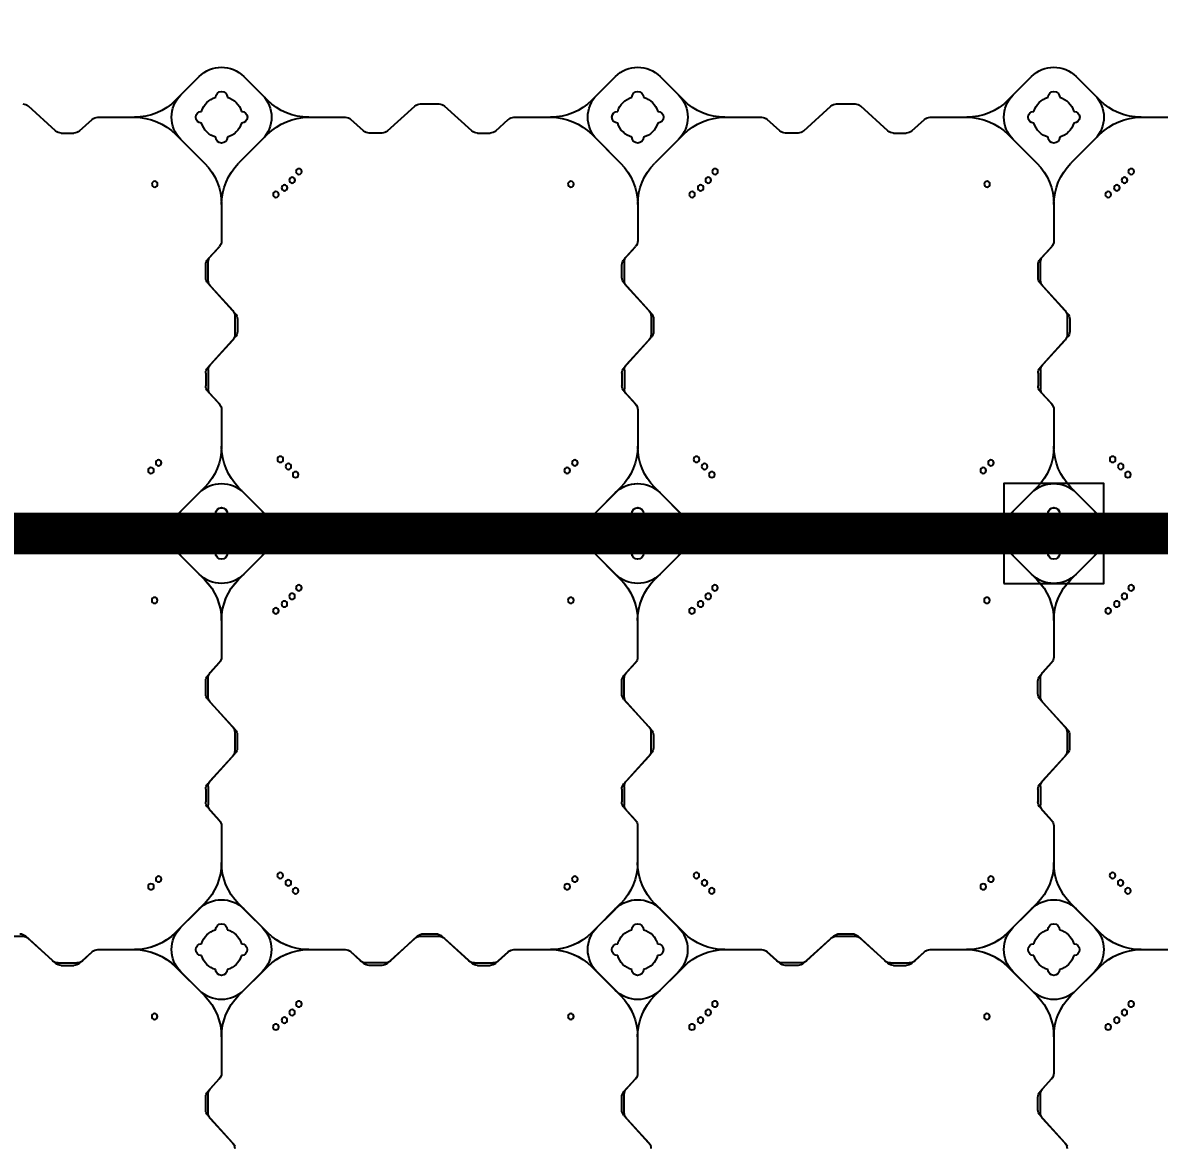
# Model space of a CAD drawing. Header units: millimetres. Extents: x -1612139 to -1260738, y 1141106 to 1536160.
# Drawn here: x -1319258 to -1317892, y 1255078 to 1256425 of the extents above; entities that cross this region are included whole.
import ezdxf

# ---------------------------------------------------------------- set-up
doc = ezdxf.new("R2010")
doc.units = ezdxf.units.MM
doc.header["$LTSCALE"] = 10
doc.layers.get('0').update_dxf_attribs({"linetype": 'CONTINUOUS'})
doc.layers.get('DEFPOINTS').update_dxf_attribs({"linetype": 'CONTINUOUS'})
doc.layers.add('W-FLOAT_BOWL浮筒', color=253, linetype='CONTINUOUS')
doc.styles.add('STANDARD_T3', font='simplex.shx', dxfattribs={"width": 0.7, "bigfont": 'gbcbig.shx'})
doc.dimstyles.new('W&&200', dxfattribs={"dimtxt": 700, "dimasz": 200, "dimexe": 500, "dimexo": 600, "dimgap": 200, "dimtad": 1, "dimdec": 0, "dimzin": 0, "dimdsep": 46, "dimtxsty": 'STANDARD_T3', "dimcen": 0.09, "dimclrd": 1, "dimclre": 1, "dimclrt": 7, "dimazin": 2, "dimtfac": 1, "dimtdec": 0, "dimtix": 1, "dimtmove": 2, "dimatfit": 3, "dimfxl": 100, "dimtolj": 1, "dimtzin": 0, "dimarcsym": 0})

# ---------------------------------------------------------------- blocks, each defined once
blk = doc.blocks.new('蓝色')
at = {"layer": 'W-FLOAT_BOWL浮筒', "color": 5}
for p, q in [((13989.9, 699.7), (14019.7, 732.5)), ((13992.9, 703.2), (14022.7, 736)), ((14489.9, 699.7), (14519.7, 732.5)), ((14492.9, 703.2), (14522.7, 736)), ((14989.9, 699.7), (15019.7, 732.5)), ((14992.9, 703.2), (15022.7, 736)), ((13990.3, 696.5), (13990.3, 674.2)), ((14490.3, 696.5), (14490.3, 674.2)), ((14990.3, 696.5), (14990.3, 674.2)), ((13987.3, 693), (13987.3, 677.7)), ((14487.3, 693), (14487.3, 677.7)), ((14987.3, 693), (14987.3, 677.7)), ((13989.9, 671), (14003.7, 655.8)), ((14489.9, 671), (14503.7, 655.8)), ((14989.9, 671), (15003.7, 655.8)), ((13992.9, 667.5), (14003.7, 655.6)), ((14492.9, 667.5), (14503.7, 655.6)), ((14992.9, 667.5), (15003.7, 655.6)), ((14006.3, 605.1), (14006.3, 649.1)), ((14006.3, 605.1), (14006.3, 648.9)), ((14506.3, 605.1), (14506.3, 649.1)), ((14506.3, 605.1), (14506.3, 648.9)), ((15006.3, 605.1), (15006.3, 649.1)), ((15006.3, 605.1), (15006.3, 648.9)), ((13951.1, 520.9), (13985.8, 555.6)), ((13979.5, 549.2), (13951.2, 520.9)), ((13957.5, 527.2), (13985.8, 555.5)), ((13957.5, 527.3), (13979.4, 549.2)), ((14061.6, 520.9), (14026.8, 555.6)), ((14055.2, 527.2), (14026.8, 555.5)), ((14033.2, 549.2), (14055.2, 527.3)), ((14033.2, 549.2), (14061.5, 520.9)), ((14451.1, 520.9), (14485.8, 555.6)), ((14479.5, 549.2), (14451.2, 520.9)), ((14457.5, 527.2), (14485.8, 555.5)), ((14457.5, 527.3), (14479.4, 549.2)), ((14561.6, 520.9), (14526.8, 555.6)), ((14555.2, 527.2), (14526.8, 555.5)), ((14533.2, 549.2), (14555.2, 527.3)), ((14533.2, 549.2), (14561.5, 520.9)), ((14951.1, 520.9), (14985.8, 555.6)), ((14979.5, 549.2), (14951.2, 520.9)), ((14957.5, 527.2), (14985.8, 555.5)), ((14957.5, 527.3), (14979.4, 549.2)), ((15061.6, 520.9), (15026.8, 555.6)), ((15055.2, 527.2), (15026.8, 555.5)), ((15033.2, 549.2), (15055.2, 527.3)), ((15033.2, 549.2), (15061.5, 520.9)), ((13813.7, 519.4), (13829, 519.4)), ((14199, 519.4), (14183.7, 519.4)), ((14313.7, 519.4), (14329, 519.4)), ((14699, 519.4), (14683.7, 519.4)), ((14813.7, 519.4), (14829, 519.4)), ((13803.5, 513.8), (13770.7, 484)), ((13807, 516.8), (13774.2, 487)), ((13810.2, 516.4), (13832.5, 516.4)), ((13835.7, 516.8), (13850.9, 503)), ((13839.2, 513.8), (13851.1, 503)), ((14173.5, 513.8), (14161.6, 503)), ((14177, 516.8), (14161.8, 503)), ((14202.5, 516.4), (14180.2, 516.4)), ((14205.7, 516.8), (14238.5, 487)), ((14209.2, 513.8), (14242, 484)), ((14303.5, 513.8), (14270.7, 484)), ((14307, 516.8), (14274.2, 487)), ((14310.2, 516.4), (14332.5, 516.4)), ((14335.7, 516.8), (14350.9, 503)), ((14339.2, 513.8), (14351.1, 503)), ((14673.5, 513.8), (14661.6, 503)), ((14677, 516.8), (14661.8, 503)), ((14702.5, 516.4), (14680.2, 516.4)), ((14705.7, 516.8), (14738.5, 487)), ((14709.2, 513.8), (14742, 484)), ((14803.5, 513.8), (14770.7, 484)), ((14807, 516.8), (14774.2, 487)), ((14810.2, 516.4), (14832.5, 516.4)), ((14835.7, 516.8), (14850.9, 503)), ((14839.2, 513.8), (14851.1, 503)), ((13857.6, 500.4), (13901.6, 500.4)), ((13857.8, 500.4), (13901.6, 500.4)), ((14110.9, 500.4), (14155.1, 500.4)), ((14110.9, 500.4), (14154.9, 500.4)), ((14357.6, 500.4), (14401.6, 500.4)), ((14357.8, 500.4), (14401.6, 500.4)), ((14610.9, 500.4), (14655.1, 500.4)), ((14610.9, 500.4), (14654.9, 500.4)), ((14857.6, 500.4), (14901.6, 500.4)), ((14857.8, 500.4), (14901.6, 500.4)), ((15110.9, 500.4), (15155.1, 500.4)), ((15110.9, 500.4), (15154.9, 500.4)), ((13745.2, 484.4), (13767.5, 484.4)), ((13985.8, 445.1), (13951.1, 479.9)), ((13979.5, 451.6), (13951.2, 479.9)), ((14026.8, 445.1), (14061.6, 479.9)), ((14033.2, 451.6), (14061.5, 479.9)), ((14245.2, 484.4), (14267.5, 484.4)), ((14248.7, 481.4), (14264, 481.4)), ((14485.8, 445.1), (14451.1, 479.9)), ((14479.5, 451.6), (14451.2, 479.9)), ((14526.8, 445.1), (14561.6, 479.9)), ((14533.2, 451.6), (14561.5, 479.9)), ((14745.2, 484.4), (14767.5, 484.4)), ((14748.7, 481.4), (14764, 481.4)), ((14985.8, 445.1), (14951.1, 479.9)), ((14979.5, 451.6), (14951.2, 479.9)), ((15026.8, 445.1), (15061.6, 479.9)), ((15033.2, 451.6), (15061.5, 479.9)), ((13979.4, 451.6), (13957.5, 473.5)), ((13957.5, 473.5), (13985.8, 445.2)), ((14055.2, 473.5), (14026.8, 445.2)), ((14055.2, 473.5), (14033.2, 451.6)), ((14479.4, 451.6), (14457.5, 473.5)), ((14457.5, 473.5), (14485.8, 445.2)), ((14555.2, 473.5), (14526.8, 445.2)), ((14555.2, 473.5), (14533.2, 451.6)), ((14979.4, 451.6), (14957.5, 473.5)), ((14957.5, 473.5), (14985.8, 445.2)), ((15055.2, 473.5), (15026.8, 445.2)), ((15055.2, 473.5), (15033.2, 451.6)), ((14006.3, 351.6), (14006.3, 395.8)), ((14006.3, 351.8), (14006.3, 395.8)), ((14506.3, 351.6), (14506.3, 395.8)), ((14506.3, 351.8), (14506.3, 395.8)), ((15006.3, 351.6), (15006.3, 395.8)), ((15006.3, 351.8), (15006.3, 395.8)), ((13989.9, 329.7), (14003.7, 344.9)), ((13992.9, 333.2), (14003.7, 345.1)), ((14489.9, 329.7), (14503.7, 344.9)), ((14492.9, 333.2), (14503.7, 345.1)), ((14989.9, 329.7), (15003.7, 344.9)), ((14992.9, 333.2), (15003.7, 345.1)), ((13987.3, 307.7), (13987.3, 323)), ((13990.3, 304.2), (13990.3, 326.5)), ((14487.3, 307.7), (14487.3, 323)), ((14490.3, 304.2), (14490.3, 326.5)), ((14987.3, 307.7), (14987.3, 323)), ((14990.3, 304.2), (14990.3, 326.5)), ((13989.9, 301), (14019.7, 268.2)), ((14489.9, 301), (14519.7, 268.2)), ((14989.9, 301), (15019.7, 268.2)), ((13992.9, 297.5), (14022.7, 264.7)), ((14492.9, 297.5), (14522.7, 264.7)), ((14992.9, 297.5), (15022.7, 264.7)), ((14022.3, 239.2), (14022.3, 261.5)), ((14522.3, 239.2), (14522.3, 261.5)), ((15022.3, 239.2), (15022.3, 261.5)), ((14025.3, 242.7), (14025.3, 258)), ((14525.3, 242.7), (14525.3, 258)), ((15025.3, 242.7), (15025.3, 258)), ((13989.9, 199.7), (14019.7, 232.5)), ((13992.9, 203.2), (14022.7, 236)), ((14489.9, 199.7), (14519.7, 232.5)), ((14492.9, 203.2), (14522.7, 236)), ((14989.9, 199.7), (15019.7, 232.5)), ((14992.9, 203.2), (15022.7, 236)), ((13987.3, 193), (13987.3, 177.7)), ((13990.3, 196.5), (13990.3, 174.2)), ((14487.3, 193), (14487.3, 177.7)), ((14490.3, 196.5), (14490.3, 174.2)), ((14987.3, 193), (14987.3, 177.7)), ((14990.3, 196.5), (14990.3, 174.2)), ((13989.9, 171), (14003.7, 155.8)), ((13992.9, 167.5), (14003.7, 155.6)), ((14489.9, 171), (14503.7, 155.8)), ((14492.9, 167.5), (14503.7, 155.6)), ((14989.9, 171), (15003.7, 155.8)), ((14992.9, 167.5), (15003.7, 155.6)), ((14006.3, 105.1), (14006.3, 149.1)), ((14006.3, 105.1), (14006.3, 148.9)), ((14506.3, 105.1), (14506.3, 149.1)), ((14506.3, 105.1), (14506.3, 148.9)), ((15006.3, 105.1), (15006.3, 149.1)), ((15006.3, 105.1), (15006.3, 148.9)), ((13951.1, 20.9), (13985.8, 55.6)), ((13957.5, 27.2), (13985.8, 55.5)), ((14061.6, 20.9), (14026.8, 55.6)), ((14055.2, 27.2), (14026.8, 55.5)), ((14451.1, 20.9), (14485.8, 55.6)), ((14457.5, 27.2), (14485.8, 55.5)), ((14561.6, 20.9), (14526.8, 55.6)), ((14555.2, 27.2), (14526.8, 55.5)), ((14951.1, 20.9), (14985.8, 55.6)), ((14957.5, 27.2), (14985.8, 55.5)), ((15061.6, 20.9), (15026.8, 55.6)), ((15055.2, 27.2), (15026.8, 55.5)), ((13807, 16.8), (13774.2, -13)), ((13813.7, 19.4), (13829, 19.4)), ((13835.7, 16.8), (13850.9, 3)), ((14177, 16.8), (14161.8, 3)), ((14199, 19.4), (14183.7, 19.4)), ((14205.7, 16.8), (14238.5, -13)), ((14307, 16.8), (14274.2, -13)), ((14313.7, 19.4), (14329, 19.4)), ((14335.7, 16.8), (14350.9, 3)), ((14677, 16.8), (14661.8, 3)), ((14699, 19.4), (14683.7, 19.4)), ((14705.7, 16.8), (14738.5, -13)), ((14807, 16.8), (14774.2, -13)), ((14813.7, 19.4), (14829, 19.4)), ((14835.7, 16.8), (14850.9, 3)), ((13857.6, 0.4), (13901.6, 0.4)), ((14110.9, 0.4), (14155.1, 0.4)), ((14357.6, 0.4), (14401.6, 0.4)), ((14610.9, 0.4), (14655.1, 0.4)), ((14857.6, 0.4), (14901.6, 0.4)), ((15110.9, 0.4), (15155.1, 0.4)), ((13745.2, -15.6), (13767.5, -15.6)), ((13979.5, -48.4), (13951.2, -20.1)), ((13979.4, -48.4), (13957.5, -26.5)), ((14033.2, -48.4), (14061.5, -20.1)), ((14055.2, -26.5), (14033.2, -48.4)), ((14245.2, -15.6), (14267.5, -15.6)), ((14479.5, -48.4), (14451.2, -20.1)), ((14479.4, -48.4), (14457.5, -26.5)), ((14533.2, -48.4), (14561.5, -20.1)), ((14555.2, -26.5), (14533.2, -48.4)), ((14745.2, -15.6), (14767.5, -15.6)), ((14979.5, -48.4), (14951.2, -20.1)), ((14979.4, -48.4), (14957.5, -26.5)), ((15033.2, -48.4), (15061.5, -20.1)), ((15055.2, -26.5), (15033.2, -48.4))]:
    blk.add_line(p, q, dxfattribs=at)
for centre in [(14071.6, 593.3), (14081.9, 585.1), (14571.6, 593.3), (14581.9, 585.1), (15071.6, 593.3), (15081.9, 585.1), (13926, 580.7), (14091.1, 575.9), (14426, 580.7), (14591.1, 575.9), (14926, 580.7), (15091.1, 575.9), (14099.2, 565.7), (14599.2, 565.7), (15099.2, 565.7), (13921.6, 424.8), (14086.6, 420.1), (14095.3, 429.8), (14421.6, 424.8), (14586.6, 420.1), (14595.3, 429.8), (14921.6, 424.8), (15086.6, 420.1), (15095.3, 429.8), (13930.8, 415.6), (14076.9, 411.4), (14430.8, 415.6), (14576.9, 411.4), (14930.8, 415.6), (15076.9, 411.4), (14071.6, 93.3), (14571.6, 93.3), (15071.6, 93.3), (13926, 80.7), (14081.9, 85.1), (14426, 80.7), (14581.9, 85.1), (14926, 80.7), (15081.9, 85.1), (14091.1, 75.9), (14099.2, 65.7), (14591.1, 75.9), (14599.2, 65.7), (15091.1, 75.9), (15099.2, 65.7)]:
    blk.add_circle(centre, 3.5, dxfattribs=at)
for centre, radius, start, end in [((14012.3, 739.2), 10, 317.7263, 0), ((14512.3, 739.2), 10, 317.7263, 0), ((15012.3, 739.2), 10, 317.7263, 0), ((13997.3, 693), 10, 137.7263, 180), ((14000.3, 696.5), 10, 137.7263, 180), ((14497.3, 693), 10, 137.7263, 180), ((14500.3, 696.5), 10, 137.7263, 180), ((14997.3, 693), 10, 137.7263, 180), ((15000.3, 696.5), 10, 137.7263, 180), ((13997.3, 677.7), 10, 180, 222.2737), ((14000.3, 674.2), 10, 180, 222.2737), ((14497.3, 677.7), 10, 180, 222.2737), ((14500.3, 674.2), 10, 180, 222.2737), ((14997.3, 677.7), 10, 180, 222.2737), ((15000.3, 674.2), 10, 180, 222.2737), ((13996.3, 649.1), 10, 0, 42.2737), ((13996.3, 648.9), 10, 0, 42.2737), ((14496.3, 649.1), 10, 0, 42.2737), ((14496.3, 648.9), 10, 0, 42.2737), ((14996.3, 649.1), 10, 0, 42.2737), ((14996.3, 648.9), 10, 0, 42.2737), ((13936.3, 605.1), 70, 315, 0), ((13936.3, 605), 70, 315, 0), ((14076.3, 605.1), 70, 180, 225), ((14076.3, 605), 70, 180, 225), ((14436.3, 605.1), 70, 315, 0), ((14436.3, 605), 70, 315, 0), ((14576.3, 605.1), 70, 180, 225), ((14576.3, 605), 70, 180, 225), ((14936.3, 605.1), 70, 315, 0), ((14936.3, 605), 70, 315, 0), ((15076.3, 605.1), 70, 180, 225), ((15076.3, 605), 70, 180, 225), ((14006.3, 522.3), 38, 45, 135), ((14006.4, 522.3), 38, 45, 135), ((14506.3, 522.3), 38, 45, 135), ((14506.4, 522.3), 38, 45, 135), ((15006.3, 522.3), 38, 45, 135), ((15006.4, 522.3), 38, 45, 135), ((13813.7, 509.4), 10, 90, 132.2737), ((13829, 509.4), 10, 47.7263, 90), ((13901.6, 570.4), 70, 270, 315), ((13901.7, 570.4), 70, 270, 315), ((13984.4, 500.4), 38, 135, 225), ((13984.4, 500.3), 38, 135, 225), ((14006.3, 500.4), 25, 106.2602, 163.7398), ((14006.3, 500.4), 25, 106.2602, 163.7398), ((14006.3, 500.4), 25, 106.2602, 163.7398), ((14006.3, 500.4), 25, 106.2602, 163.7398), ((14006.3, 524.4), 7, 0, 180), ((14006.3, 524.4), 7, 0, 180), ((14006.3, 524.4), 7, 0, 180), ((14006.3, 524.4), 7, 0, 180), ((14006.3, 500.4), 25, 16.2602, 73.7398), ((14006.3, 500.4), 25, 16.2602, 73.7398), ((14006.3, 500.4), 25, 16.2602, 73.7398), ((14006.3, 500.4), 25, 16.2602, 73.7398), ((14028.3, 500.4), 38, 315, 45), ((14028.3, 500.3), 38, 315, 45), ((14111, 570.4), 70, 225, 270), ((14111.1, 570.4), 70, 225, 270), ((14183.7, 509.4), 10, 90, 132.2737), ((14199, 509.4), 10, 47.7263, 90), ((14313.7, 509.4), 10, 90, 132.2737), ((14329, 509.4), 10, 47.7263, 90), ((14401.6, 570.4), 70, 270, 315), ((14401.7, 570.4), 70, 270, 315), ((14484.4, 500.4), 38, 135, 225), ((14484.4, 500.3), 38, 135, 225), ((14506.3, 500.4), 25, 106.2602, 163.7398), ((14506.3, 500.4), 25, 106.2602, 163.7398), ((14506.3, 500.4), 25, 106.2602, 163.7398), ((14506.3, 500.4), 25, 106.2602, 163.7398), ((14506.3, 524.4), 7, 0, 180), ((14506.3, 524.4), 7, 0, 180), ((14506.3, 524.4), 7, 0, 180), ((14506.3, 524.4), 7, 0, 180), ((14506.3, 500.4), 25, 16.2602, 73.7398), ((14506.3, 500.4), 25, 16.2602, 73.7398), ((14506.3, 500.4), 25, 16.2602, 73.7398), ((14506.3, 500.4), 25, 16.2602, 73.7398), ((14528.3, 500.4), 38, 315, 45), ((14528.3, 500.3), 38, 315, 45), ((14611, 570.4), 70, 225, 270), ((14611.1, 570.4), 70, 225, 270), ((14683.7, 509.4), 10, 90, 132.2737), ((14699, 509.4), 10, 47.7263, 90), ((14813.7, 509.4), 10, 90, 132.2737), ((14829, 509.4), 10, 47.7263, 90), ((14901.6, 570.4), 70, 270, 315), ((14901.7, 570.4), 70, 270, 315), ((14984.4, 500.4), 38, 135, 225), ((14984.4, 500.3), 38, 135, 225), ((15006.3, 500.4), 25, 106.2602, 163.7398), ((15006.3, 500.4), 25, 106.2602, 163.7398), ((15006.3, 500.4), 25, 106.2602, 163.7398), ((15006.3, 500.4), 25, 106.2602, 163.7398), ((15006.3, 524.4), 7, 0, 180), ((15006.3, 524.4), 7, 0, 180), ((15006.3, 524.4), 7, 0, 180), ((15006.3, 524.4), 7, 0, 180), ((15006.3, 500.4), 25, 16.2602, 73.7398), ((15006.3, 500.4), 25, 16.2602, 73.7398), ((15006.3, 500.4), 25, 16.2602, 73.7398), ((15006.3, 500.4), 25, 16.2602, 73.7398), ((15028.3, 500.4), 38, 315, 45), ((15028.3, 500.3), 38, 315, 45), ((15111, 570.4), 70, 225, 270), ((15111.1, 570.4), 70, 225, 270), ((13810.2, 506.4), 10, 90, 132.2737), ((13832.5, 506.4), 10, 47.7263, 90), ((13982.3, 500.4), 7, 90, 270), ((13982.3, 500.4), 7, 90, 270), ((13982.3, 500.4), 7, 90, 270), ((13982.3, 500.4), 7, 90, 270), ((14030.3, 500.4), 7, 270, 90), ((14030.3, 500.4), 7, 270, 90), ((14030.3, 500.4), 7, 270, 90), ((14030.3, 500.4), 7, 270, 90), ((14180.2, 506.4), 10, 90, 132.2737), ((14202.5, 506.4), 10, 47.7263, 90), ((14310.2, 506.4), 10, 90, 132.2737), ((14332.5, 506.4), 10, 47.7263, 90), ((14482.3, 500.4), 7, 90, 270), ((14482.3, 500.4), 7, 90, 270), ((14482.3, 500.4), 7, 90, 270), ((14482.3, 500.4), 7, 90, 270), ((14530.3, 500.4), 7, 270, 90), ((14530.3, 500.4), 7, 270, 90), ((14530.3, 500.4), 7, 270, 90), ((14530.3, 500.4), 7, 270, 90), ((14680.2, 506.4), 10, 90, 132.2737), ((14702.5, 506.4), 10, 47.7263, 90), ((14810.2, 506.4), 10, 90, 132.2737), ((14832.5, 506.4), 10, 47.7263, 90), ((14982.3, 500.4), 7, 90, 270), ((14982.3, 500.4), 7, 90, 270), ((14982.3, 500.4), 7, 90, 270), ((14982.3, 500.4), 7, 90, 270), ((15030.3, 500.4), 7, 270, 90), ((15030.3, 500.4), 7, 270, 90), ((15030.3, 500.4), 7, 270, 90), ((15030.3, 500.4), 7, 270, 90), ((13857.6, 510.4), 10, 227.7263, 270), ((13857.8, 510.4), 10, 227.7263, 270), ((13901.6, 430.4), 70, 45, 90), ((13901.7, 430.4), 70, 45, 90), ((14006.3, 500.4), 25, 196.2602, 253.7398), ((14006.3, 500.4), 25, 196.2602, 253.7398), ((14006.3, 500.4), 25, 196.2602, 253.7398), ((14006.3, 500.4), 25, 196.2602, 253.7398), ((14006.3, 500.4), 25, 286.2602, 343.7398), ((14006.3, 500.4), 25, 286.2602, 343.7398), ((14006.3, 500.4), 25, 286.2602, 343.7398), ((14006.3, 500.4), 25, 286.2602, 343.7398), ((14111, 430.4), 70, 90, 135), ((14111.1, 430.4), 70, 90, 135), ((14154.9, 510.4), 10, 270, 312.2737), ((14155.1, 510.4), 10, 270, 312.2737), ((14357.6, 510.4), 10, 227.7263, 270), ((14357.8, 510.4), 10, 227.7263, 270), ((14401.6, 430.4), 70, 45, 90), ((14401.7, 430.4), 70, 45, 90), ((14506.3, 500.4), 25, 196.2602, 253.7398), ((14506.3, 500.4), 25, 196.2602, 253.7398), ((14506.3, 500.4), 25, 196.2602, 253.7398), ((14506.3, 500.4), 25, 196.2602, 253.7398), ((14506.3, 500.4), 25, 286.2602, 343.7398), ((14506.3, 500.4), 25, 286.2602, 343.7398), ((14506.3, 500.4), 25, 286.2602, 343.7398), ((14506.3, 500.4), 25, 286.2602, 343.7398), ((14611, 430.4), 70, 90, 135), ((14611.1, 430.4), 70, 90, 135), ((14654.9, 510.4), 10, 270, 312.2737), ((14655.1, 510.4), 10, 270, 312.2737), ((14857.6, 510.4), 10, 227.7263, 270), ((14857.8, 510.4), 10, 227.7263, 270), ((14901.6, 430.4), 70, 45, 90), ((14901.7, 430.4), 70, 45, 90), ((15006.3, 500.4), 25, 196.2602, 253.7398), ((15006.3, 500.4), 25, 196.2602, 253.7398), ((15006.3, 500.4), 25, 196.2602, 253.7398), ((15006.3, 500.4), 25, 196.2602, 253.7398), ((15006.3, 500.4), 25, 286.2602, 343.7398), ((15006.3, 500.4), 25, 286.2602, 343.7398), ((15006.3, 500.4), 25, 286.2602, 343.7398), ((15006.3, 500.4), 25, 286.2602, 343.7398), ((15111, 430.4), 70, 90, 135), ((15111.1, 430.4), 70, 90, 135), ((13764, 491.4), 10, 270, 312.2737), ((13767.5, 494.4), 10, 270, 312.2737), ((14245.2, 494.4), 10, 227.7263, 270), ((14248.7, 491.4), 10, 227.7263, 270), ((14264, 491.4), 10, 270, 312.2737), ((14267.5, 494.4), 10, 270, 312.2737), ((14745.2, 494.4), 10, 227.7263, 270), ((14748.7, 491.4), 10, 227.7263, 270), ((14764, 491.4), 10, 270, 312.2737), ((14767.5, 494.4), 10, 270, 312.2737), ((14006.3, 476.4), 7, 180, 0), ((14006.3, 476.4), 7, 180, 0), ((14006.3, 476.4), 7, 180, 0), ((14006.3, 476.4), 7, 180, 0), ((14506.3, 476.4), 7, 180, 0), ((14506.3, 476.4), 7, 180, 0), ((14506.3, 476.4), 7, 180, 0), ((14506.3, 476.4), 7, 180, 0), ((15006.3, 476.4), 7, 180, 0), ((15006.3, 476.4), 7, 180, 0), ((15006.3, 476.4), 7, 180, 0), ((15006.3, 476.4), 7, 180, 0), ((14006.3, 478.4), 38, 225, 315), ((14006.4, 478.4), 38, 225, 315), ((14506.3, 478.4), 38, 225, 315), ((14506.4, 478.4), 38, 225, 315), ((15006.3, 478.4), 38, 225, 315), ((15006.4, 478.4), 38, 225, 315), ((13936.3, 395.7), 70, 0, 45), ((13936.3, 395.7), 70, 0, 45), ((14076.3, 395.7), 70, 135, 180), ((14076.3, 395.7), 70, 135, 180), ((14436.3, 395.7), 70, 0, 45), ((14436.3, 395.7), 70, 0, 45), ((14576.3, 395.7), 70, 135, 180), ((14576.3, 395.7), 70, 135, 180), ((14936.3, 395.7), 70, 0, 45), ((14936.3, 395.7), 70, 0, 45), ((15076.3, 395.7), 70, 135, 180), ((15076.3, 395.7), 70, 135, 180), ((13996.3, 351.8), 10, 317.7263, 0), ((13996.3, 351.6), 10, 317.7263, 0), ((14496.3, 351.8), 10, 317.7263, 0), ((14496.3, 351.6), 10, 317.7263, 0), ((14996.3, 351.8), 10, 317.7263, 0), ((14996.3, 351.6), 10, 317.7263, 0), ((13997.3, 323), 10, 137.7263, 180), ((14000.3, 326.5), 10, 137.7263, 180), ((14497.3, 323), 10, 137.7263, 180), ((14500.3, 326.5), 10, 137.7263, 180), ((14997.3, 323), 10, 137.7263, 180), ((15000.3, 326.5), 10, 137.7263, 180), ((13997.3, 307.7), 10, 180, 222.2737), ((14000.3, 304.2), 10, 180, 222.2737), ((14497.3, 307.7), 10, 180, 222.2737), ((14500.3, 304.2), 10, 180, 222.2737), ((14997.3, 307.7), 10, 180, 222.2737), ((15000.3, 304.2), 10, 180, 222.2737), ((14012.3, 261.5), 10, 0, 42.2737), ((14015.3, 258), 10, 0, 42.2737), ((14512.3, 261.5), 10, 0, 42.2737), ((14515.3, 258), 10, 0, 42.2737), ((15012.3, 261.5), 10, 0, 42.2737), ((15015.3, 258), 10, 0, 42.2737), ((14012.3, 239.2), 10, 317.7263, 0), ((14015.3, 242.7), 10, 317.7263, 0), ((14512.3, 239.2), 10, 317.7263, 0), ((14515.3, 242.7), 10, 317.7263, 0), ((15012.3, 239.2), 10, 317.7263, 0), ((15015.3, 242.7), 10, 317.7263, 0), ((13997.3, 193), 10, 137.7263, 180), ((14000.3, 196.5), 10, 137.7263, 180), ((14497.3, 193), 10, 137.7263, 180), ((14500.3, 196.5), 10, 137.7263, 180), ((14997.3, 193), 10, 137.7263, 180), ((15000.3, 196.5), 10, 137.7263, 180), ((13997.3, 177.7), 10, 180, 222.2737), ((14497.3, 177.7), 10, 180, 222.2737), ((14997.3, 177.7), 10, 180, 222.2737), ((14000.3, 174.2), 10, 180, 222.2737), ((14500.3, 174.2), 10, 180, 222.2737), ((15000.3, 174.2), 10, 180, 222.2737), ((13996.3, 149.1), 10, 0, 42.2737), ((13996.3, 148.9), 10, 0, 42.2737), ((14496.3, 149.1), 10, 0, 42.2737), ((14496.3, 148.9), 10, 0, 42.2737), ((14996.3, 149.1), 10, 0, 42.2737), ((14996.3, 148.9), 10, 0, 42.2737), ((13936.3, 105.1), 70, 315, 0), ((13936.3, 105), 70, 315, 0), ((14076.3, 105.1), 70, 180, 225), ((14076.3, 105), 70, 180, 225), ((14436.3, 105.1), 70, 315, 0), ((14436.3, 105), 70, 315, 0), ((14576.3, 105.1), 70, 180, 225), ((14576.3, 105), 70, 180, 225), ((14936.3, 105.1), 70, 315, 0), ((14936.3, 105), 70, 315, 0), ((15076.3, 105.1), 70, 180, 225), ((15076.3, 105), 70, 180, 225), ((14006.3, 24.4), 7, 0, 180), ((14006.3, 24.4), 7, 0, 180), ((14506.3, 24.4), 7, 0, 180), ((14506.3, 24.4), 7, 0, 180), ((15006.3, 24.4), 7, 0, 180), ((15006.3, 24.4), 7, 0, 180), ((13813.7, 9.4), 10, 90, 132.2737), ((13829, 9.4), 10, 47.7263, 90), ((13901.6, 70.4), 70, 270, 315), ((13984.4, 0.3), 38, 135, 225), ((14006.3, 0.4), 25, 106.2602, 163.7398), ((14006.3, 0.4), 25, 106.2602, 163.7398), ((14006.3, 0.4), 25, 16.2602, 73.7398), ((14006.3, 0.4), 25, 16.2602, 73.7398), ((14028.3, 0.3), 38, 315, 45), ((14111.1, 70.4), 70, 225, 270), ((14183.7, 9.4), 10, 90, 132.2737), ((14199, 9.4), 10, 47.7263, 90), ((14313.7, 9.4), 10, 90, 132.2737), ((14329, 9.4), 10, 47.7263, 90), ((14401.6, 70.4), 70, 270, 315), ((14484.4, 0.3), 38, 135, 225), ((14506.3, 0.4), 25, 106.2602, 163.7398), ((14506.3, 0.4), 25, 106.2602, 163.7398), ((14506.3, 0.4), 25, 16.2602, 73.7398), ((14506.3, 0.4), 25, 16.2602, 73.7398), ((14528.3, 0.3), 38, 315, 45), ((14611.1, 70.4), 70, 225, 270), ((14683.7, 9.4), 10, 90, 132.2737), ((14699, 9.4), 10, 47.7263, 90), ((14813.7, 9.4), 10, 90, 132.2737), ((14829, 9.4), 10, 47.7263, 90), ((14901.6, 70.4), 70, 270, 315), ((14984.4, 0.3), 38, 135, 225), ((15006.3, 0.4), 25, 106.2602, 163.7398), ((15006.3, 0.4), 25, 106.2602, 163.7398), ((15006.3, 0.4), 25, 16.2602, 73.7398), ((15006.3, 0.4), 25, 16.2602, 73.7398), ((15028.3, 0.3), 38, 315, 45), ((15111.1, 70.4), 70, 225, 270), ((13857.6, 10.4), 10, 227.7263, 270), ((13901.7, -69.6), 70, 45, 90), ((13982.3, 0.4), 7, 90, 270), ((13982.3, 0.4), 7, 90, 270), ((14030.3, 0.4), 7, 270, 90), ((14030.3, 0.4), 7, 270, 90), ((14111, -69.6), 70, 90, 135), ((14155.1, 10.4), 10, 270, 312.2737), ((14357.6, 10.4), 10, 227.7263, 270), ((14401.7, -69.6), 70, 45, 90), ((14482.3, 0.4), 7, 90, 270), ((14482.3, 0.4), 7, 90, 270), ((14530.3, 0.4), 7, 270, 90), ((14530.3, 0.4), 7, 270, 90), ((14611, -69.6), 70, 90, 135), ((14655.1, 10.4), 10, 270, 312.2737), ((14857.6, 10.4), 10, 227.7263, 270), ((14901.7, -69.6), 70, 45, 90), ((14982.3, 0.4), 7, 90, 270), ((14982.3, 0.4), 7, 90, 270), ((15030.3, 0.4), 7, 270, 90), ((15030.3, 0.4), 7, 270, 90), ((15111, -69.6), 70, 90, 135), ((13767.5, -5.6), 10, 270, 312.2737), ((14006.3, 0.4), 25, 196.2602, 253.7398), ((14006.3, 0.4), 25, 196.2602, 253.7398), ((14006.3, 0.4), 25, 286.2602, 343.7398), ((14006.3, 0.4), 25, 286.2602, 343.7398), ((14245.2, -5.6), 10, 227.7263, 270), ((14267.5, -5.6), 10, 270, 312.2737), ((14506.3, 0.4), 25, 196.2602, 253.7398), ((14506.3, 0.4), 25, 196.2602, 253.7398), ((14506.3, 0.4), 25, 286.2602, 343.7398), ((14506.3, 0.4), 25, 286.2602, 343.7398), ((14745.2, -5.6), 10, 227.7263, 270), ((14767.5, -5.6), 10, 270, 312.2737), ((15006.3, 0.4), 25, 196.2602, 253.7398), ((15006.3, 0.4), 25, 196.2602, 253.7398), ((15006.3, 0.4), 25, 286.2602, 343.7398), ((15006.3, 0.4), 25, 286.2602, 343.7398), ((14006.3, -23.6), 7, 180, 0), ((14006.3, -23.6), 7, 180, 0), ((14506.3, -23.6), 7, 180, 0), ((14506.3, -23.6), 7, 180, 0), ((15006.3, -23.6), 7, 180, 0), ((15006.3, -23.6), 7, 180, 0), ((14006.3, -21.6), 38, 225, 315), ((14006.4, -21.6), 38, 225, 315), ((14506.3, -21.6), 38, 225, 315), ((14506.4, -21.6), 38, 225, 315), ((15006.3, -21.6), 38, 225, 315), ((15006.4, -21.6), 38, 225, 315)]:
    blk.add_arc(centre, radius, start, end, dxfattribs=at)
blk = doc.blocks.new('橙色')
at = {"layer": 'W-FLOAT_BOWL浮筒', "color": 30}
for p, q in [((14473.2, 548.8), (14444.8, 520.5)), ((14451.2, 526.9), (14473.1, 548.8)), ((14526.8, 548.8), (14555.2, 520.5)), ((14526.9, 548.8), (14548.8, 526.9)), ((14973.2, 548.8), (14944.8, 520.5)), ((14951.2, 526.9), (14973.1, 548.8)), ((15026.8, 548.8), (15055.2, 520.5)), ((15026.9, 548.8), (15048.8, 526.9)), ((15473.2, 548.8), (15444.8, 520.5)), ((15451.2, 526.9), (15473.1, 548.8)), ((15526.8, 548.8), (15555.2, 520.5)), ((15526.9, 548.8), (15548.8, 526.9)), ((14297.1, 513.4), (14264.4, 483.6)), ((14303.9, 516), (14326.1, 516)), ((14332.9, 513.4), (14344.7, 502.6)), ((14667.1, 513.4), (14655.3, 502.6)), ((14696.1, 516), (14673.9, 516)), ((14702.9, 513.4), (14735.6, 483.6)), ((14797.1, 513.4), (14764.4, 483.6)), ((14803.9, 516), (14826.1, 516)), ((14832.9, 513.4), (14844.7, 502.6)), ((15167.1, 513.4), (15155.3, 502.6)), ((15196.1, 516), (15173.9, 516)), ((15202.9, 513.4), (15235.6, 483.6)), ((15297.1, 513.4), (15264.4, 483.6)), ((15303.9, 516), (15326.1, 516)), ((15332.9, 513.4), (15344.7, 502.6)), ((14351.5, 500), (14395.3, 500)), ((14604.6, 500), (14648.5, 500)), ((14851.5, 500), (14895.3, 500)), ((15104.6, 500), (15148.5, 500)), ((15351.5, 500), (15395.3, 500)), ((15604.6, 500), (15648.5, 500)), ((14479.5, 444.8), (14444.8, 479.5)), ((14742.4, 481), (14757.6, 481)), ((14979.5, 444.8), (14944.8, 479.5)), ((15020.5, 444.8), (15055.2, 479.5)), ((15242.4, 481), (15257.6, 481)), ((15479.5, 444.8), (15444.8, 479.5)), ((14451.2, 473.2), (14479.5, 444.8)), ((14548.8, 473.2), (14520.5, 444.8)), ((14951.2, 473.2), (14979.5, 444.8)), ((15048.8, 473.2), (15020.5, 444.8)), ((15451.2, 473.2), (15479.5, 444.8)), ((15548.8, 473.2), (15520.5, 444.8)), ((14500, 351.3), (14500, 395.4)), ((14500, 351.5), (14500, 395.4)), ((15000, 351.3), (15000, 395.4)), ((15000, 351.5), (15000, 395.4)), ((15500, 351.3), (15500, 395.4)), ((15500, 351.5), (15500, 395.4)), ((14483.6, 329.4), (14497.4, 344.5)), ((14486.6, 332.9), (14497.4, 344.7)), ((14983.6, 329.4), (14997.4, 344.5)), ((14986.6, 332.9), (14997.4, 344.7)), ((15483.6, 329.4), (15497.4, 344.5)), ((15486.6, 332.9), (15497.4, 344.7)), ((14481, 307.4), (14481, 322.6)), ((14484, 303.9), (14484, 326.1)), ((14981, 307.4), (14981, 322.6)), ((14984, 303.9), (14984, 326.1)), ((15481, 307.4), (15481, 322.6)), ((15484, 303.9), (15484, 326.1)), ((14483.6, 300.6), (14513.4, 267.9)), ((14983.6, 300.6), (15013.4, 267.9)), ((15483.6, 300.6), (15513.4, 267.9)), ((14486.6, 297.1), (14516.4, 264.4)), ((14986.6, 297.1), (15016.4, 264.4)), ((15486.6, 297.1), (15516.4, 264.4)), ((14516, 238.9), (14516, 261.1)), ((15016, 238.9), (15016, 261.1)), ((15516, 238.9), (15516, 261.1)), ((14519, 242.4), (14519, 257.6)), ((15019, 242.4), (15019, 257.6)), ((15519, 242.4), (15519, 257.6)), ((14483.6, 199.4), (14513.4, 232.1)), ((14486.6, 202.9), (14516.4, 235.6)), ((14983.6, 199.4), (15013.4, 232.1)), ((14986.6, 202.9), (15016.4, 235.6)), ((15483.6, 199.4), (15513.4, 232.1)), ((15486.6, 202.9), (15516.4, 235.6)), ((14481, 192.6), (14481, 177.4)), ((14484, 196.1), (14484, 173.9)), ((14981, 192.6), (14981, 177.4)), ((14984, 196.1), (14984, 173.9)), ((15481, 192.6), (15481, 177.4)), ((15484, 196.1), (15484, 173.9)), ((14483.6, 170.6), (14497.4, 155.5)), ((14486.6, 167.1), (14497.4, 155.3)), ((14983.6, 170.6), (14997.4, 155.5)), ((14986.6, 167.1), (14997.4, 155.3)), ((15483.6, 170.6), (15497.4, 155.5)), ((15486.6, 167.1), (15497.4, 155.3)), ((14500, 104.7), (14500, 148.7)), ((14500, 104.7), (14500, 148.5)), ((15000, 104.7), (15000, 148.7)), ((15000, 104.7), (15000, 148.5)), ((15500, 104.7), (15500, 148.7)), ((15500, 104.7), (15500, 148.5)), ((14444.8, 20.5), (14479.5, 55.2)), ((14451.2, 26.8), (14479.5, 55.2)), ((14548.8, 26.8), (14520.5, 55.2)), ((14555.2, 20.5), (14520.5, 55.2)), ((14944.8, 20.5), (14979.5, 55.2)), ((14951.2, 26.8), (14979.5, 55.2)), ((15048.8, 26.8), (15020.5, 55.2)), ((15055.2, 20.5), (15020.5, 55.2)), ((15444.8, 20.5), (15479.5, 55.2)), ((15451.2, 26.8), (15479.5, 55.2)), ((15548.8, 26.8), (15520.5, 55.2)), ((15555.2, 20.5), (15520.5, 55.2)), ((14300.6, 16.4), (14267.9, -13.4)), ((14307.4, 19), (14322.6, 19)), ((14329.4, 16.4), (14344.5, 2.6)), ((14670.6, 16.4), (14655.5, 2.6)), ((14692.6, 19), (14677.4, 19)), ((14699.4, 16.4), (14732.1, -13.4)), ((14800.6, 16.4), (14767.9, -13.4)), ((14807.4, 19), (14822.6, 19)), ((14829.4, 16.4), (14844.5, 2.6)), ((15170.6, 16.4), (15155.5, 2.6)), ((15192.6, 19), (15177.4, 19)), ((15199.4, 16.4), (15232.1, -13.4)), ((15300.6, 16.4), (15267.9, -13.4)), ((15307.4, 19), (15322.6, 19)), ((15329.4, 16.4), (15344.5, 2.6)), ((14351.3, 0), (14395.3, 0)), ((14604.6, 0), (14648.7, 0)), ((14851.3, 0), (14895.3, 0)), ((15104.6, 0), (15148.7, 0)), ((15351.3, 0), (15395.3, 0)), ((15604.6, 0), (15648.7, 0)), ((14473.2, -48.8), (14444.8, -20.5)), ((14473.1, -48.8), (14451.2, -26.9)), ((14526.8, -48.8), (14555.2, -20.5)), ((14548.8, -26.9), (14526.9, -48.8)), ((14738.9, -16), (14761.1, -16)), ((14973.2, -48.8), (14944.8, -20.5)), ((14973.1, -48.8), (14951.2, -26.9)), ((15026.8, -48.8), (15055.2, -20.5)), ((15048.8, -26.9), (15026.9, -48.8)), ((15238.9, -16), (15261.1, -16)), ((15473.2, -48.8), (15444.8, -20.5)), ((15473.1, -48.8), (15451.2, -26.9)), ((15526.8, -48.8), (15555.2, -20.5)), ((15548.8, -26.9), (15526.9, -48.8))]:
    blk.add_line(p, q, dxfattribs=at)
for centre in [(14415.2, 424.4), (14589, 429.4), (14915.2, 424.4), (15089, 429.4), (15415.2, 424.4), (15589, 429.4), (14424.4, 415.2), (14570.6, 411), (14580.3, 419.7), (14924.4, 415.2), (15070.6, 411), (15080.3, 419.7), (15424.4, 415.2), (15570.6, 411), (15580.3, 419.7), (14565.3, 92.9), (15065.3, 92.9), (15565.3, 92.9), (14419.7, 80.3), (14575.6, 84.8), (14919.7, 80.3), (15075.6, 84.8), (15419.7, 80.3), (15575.6, 84.8), (14584.8, 75.6), (14592.9, 65.3), (15084.8, 75.6), (15092.9, 65.3), (15584.8, 75.6), (15592.9, 65.3)]:
    blk.add_circle(centre, 3.5, dxfattribs=at)
for centre, radius, start, end in [((14500, 522), 38, 45, 135), ((14500, 522), 38, 45, 135), ((15000, 522), 38, 45, 135), ((15000, 522), 38, 45, 135), ((15500, 522), 38, 45, 135), ((15500, 522), 38, 45, 135), ((14395.3, 570), 70, 270, 315), ((14478, 500), 38, 135, 225), ((14500, 500), 25, 106.2602, 163.7398), ((14500, 500), 25, 106.2602, 163.7398), ((14500, 524), 7, 0, 180), ((14500, 524), 7, 0, 180), ((14500, 500), 25, 16.2602, 73.7398), ((14500, 500), 25, 16.2602, 73.7398), ((14522, 500), 38, 315, 45), ((14604.7, 570), 70, 225, 270), ((14895.3, 570), 70, 270, 315), ((14978, 500), 38, 135, 225), ((15000, 500), 25, 106.2602, 163.7398), ((15000, 500), 25, 106.2602, 163.7398), ((15000, 524), 7, 0, 180), ((15000, 524), 7, 0, 180), ((15000, 500), 25, 16.2602, 73.7398), ((15000, 500), 25, 16.2602, 73.7398), ((15022, 500), 38, 315, 45), ((15104.7, 570), 70, 225, 270), ((15395.3, 570), 70, 270, 315), ((15478, 500), 38, 135, 225), ((15500, 500), 25, 106.2602, 163.7398), ((15500, 500), 25, 106.2602, 163.7398), ((15500, 524), 7, 0, 180), ((15500, 524), 7, 0, 180), ((15500, 500), 25, 16.2602, 73.7398), ((15500, 500), 25, 16.2602, 73.7398), ((15522, 500), 38, 315, 45), ((15604.7, 570), 70, 225, 270), ((14303.9, 506), 10, 90, 132.2737), ((14326.1, 506), 10, 47.7263, 90), ((14476, 500), 7, 90, 270), ((14476, 500), 7, 90, 270), ((14524, 500), 7, 270, 90), ((14524, 500), 7, 270, 90), ((14673.9, 506), 10, 90, 132.2737), ((14696.1, 506), 10, 47.7263, 90), ((14803.9, 506), 10, 90, 132.2737), ((14826.1, 506), 10, 47.7263, 90), ((14976, 500), 7, 90, 270), ((14976, 500), 7, 90, 270), ((15024, 500), 7, 270, 90), ((15024, 500), 7, 270, 90), ((15173.9, 506), 10, 90, 132.2737), ((15196.1, 506), 10, 47.7263, 90), ((15303.9, 506), 10, 90, 132.2737), ((15326.1, 506), 10, 47.7263, 90), ((15476, 500), 7, 90, 270), ((15476, 500), 7, 90, 270), ((15524, 500), 7, 270, 90), ((15524, 500), 7, 270, 90), ((14351.5, 510), 10, 227.7263, 270), ((14395.3, 430), 70, 45, 90), ((14500, 500), 25, 196.2602, 253.7398), ((14500, 500), 25, 196.2602, 253.7398), ((14500, 500), 25, 286.2602, 343.7398), ((14500, 500), 25, 286.2602, 343.7398), ((14604.7, 430), 70, 90, 135), ((14648.5, 510), 10, 270, 312.2737), ((14851.5, 510), 10, 227.7263, 270), ((14895.3, 430), 70, 45, 90), ((15000, 500), 25, 196.2602, 253.7398), ((15000, 500), 25, 196.2602, 253.7398), ((15000, 500), 25, 286.2602, 343.7398), ((15000, 500), 25, 286.2602, 343.7398), ((15104.7, 430), 70, 90, 135), ((15148.5, 510), 10, 270, 312.2737), ((15351.5, 510), 10, 227.7263, 270), ((15395.3, 430), 70, 45, 90), ((15500, 500), 25, 196.2602, 253.7398), ((15500, 500), 25, 196.2602, 253.7398), ((15500, 500), 25, 286.2602, 343.7398), ((15500, 500), 25, 286.2602, 343.7398), ((15604.7, 430), 70, 90, 135), ((14257.6, 491), 10, 270, 312.2737), ((14742.4, 491), 10, 227.7263, 270), ((14757.6, 491), 10, 270, 312.2737), ((15242.4, 491), 10, 227.7263, 270), ((15257.6, 491), 10, 270, 312.2737), ((14500, 476), 7, 180, 0), ((14500, 476), 7, 180, 0), ((15000, 476), 7, 180, 0), ((15000, 476), 7, 180, 0), ((15500, 476), 7, 180, 0), ((15500, 476), 7, 180, 0), ((14430, 395.3), 70, 0, 45), ((14430, 395.3), 70, 0, 45), ((14570, 395.3), 70, 135, 180), ((14570, 395.3), 70, 135, 180), ((14930, 395.3), 70, 0, 45), ((14930, 395.3), 70, 0, 45), ((15070, 395.3), 70, 135, 180), ((15070, 395.3), 70, 135, 180), ((15430, 395.3), 70, 0, 45), ((15430, 395.3), 70, 0, 45), ((15570, 395.3), 70, 135, 180), ((15570, 395.3), 70, 135, 180), ((14490, 351.5), 10, 317.7263, 0), ((14490, 351.3), 10, 317.7263, 0), ((14990, 351.5), 10, 317.7263, 0), ((14990, 351.3), 10, 317.7263, 0), ((15490, 351.5), 10, 317.7263, 0), ((15490, 351.3), 10, 317.7263, 0), ((14491, 322.6), 10, 137.7263, 180), ((14494, 326.1), 10, 137.7263, 180), ((14991, 322.6), 10, 137.7263, 180), ((14994, 326.1), 10, 137.7263, 180), ((15491, 322.6), 10, 137.7263, 180), ((15494, 326.1), 10, 137.7263, 180), ((14491, 307.4), 10, 180, 222.2737), ((14494, 303.9), 10, 180, 222.2737), ((14991, 307.4), 10, 180, 222.2737), ((14994, 303.9), 10, 180, 222.2737), ((15491, 307.4), 10, 180, 222.2737), ((15494, 303.9), 10, 180, 222.2737), ((14506, 261.1), 10, 0, 42.2737), ((14509, 257.6), 10, 0, 42.2737), ((15006, 261.1), 10, 0, 42.2737), ((15009, 257.6), 10, 0, 42.2737), ((15506, 261.1), 10, 0, 42.2737), ((15509, 257.6), 10, 0, 42.2737), ((14506, 238.9), 10, 317.7263, 0), ((14509, 242.4), 10, 317.7263, 0), ((15006, 238.9), 10, 317.7263, 0), ((15009, 242.4), 10, 317.7263, 0), ((15506, 238.9), 10, 317.7263, 0), ((15509, 242.4), 10, 317.7263, 0), ((14491, 192.6), 10, 137.7263, 180), ((14494, 196.1), 10, 137.7263, 180), ((14991, 192.6), 10, 137.7263, 180), ((14994, 196.1), 10, 137.7263, 180), ((15491, 192.6), 10, 137.7263, 180), ((15494, 196.1), 10, 137.7263, 180), ((14491, 177.4), 10, 180, 222.2737), ((14494, 173.9), 10, 180, 222.2737), ((14991, 177.4), 10, 180, 222.2737), ((14994, 173.9), 10, 180, 222.2737), ((15491, 177.4), 10, 180, 222.2737), ((15494, 173.9), 10, 180, 222.2737), ((14490, 148.7), 10, 0, 42.2737), ((14490, 148.5), 10, 0, 42.2737), ((14990, 148.7), 10, 0, 42.2737), ((14990, 148.5), 10, 0, 42.2737), ((15490, 148.7), 10, 0, 42.2737), ((15490, 148.5), 10, 0, 42.2737), ((14430, 104.7), 70, 315, 0), ((14430, 104.7), 70, 315, 0), ((14570, 104.7), 70, 180, 225), ((14570, 104.7), 70, 180, 225), ((14930, 104.7), 70, 315, 0), ((14930, 104.7), 70, 315, 0), ((15070, 104.7), 70, 180, 225), ((15070, 104.7), 70, 180, 225), ((15430, 104.7), 70, 315, 0), ((15430, 104.7), 70, 315, 0), ((15570, 104.7), 70, 180, 225), ((15570, 104.7), 70, 180, 225), ((14500, 24), 7, 0, 180), ((14500, 24), 7, 0, 180), ((15000, 24), 7, 0, 180), ((15000, 24), 7, 0, 180), ((15500, 24), 7, 0, 180), ((15500, 24), 7, 0, 180), ((14307.4, 9), 10, 90, 132.2737), ((14322.6, 9), 10, 47.7263, 90), ((14395.3, 70), 70, 270, 315), ((14478, 0), 38, 135, 225), ((14500, 0), 25, 106.2602, 163.7398), ((14500, 0), 25, 106.2602, 163.7398), ((14500, 0), 25, 16.2602, 73.7398), ((14500, 0), 25, 16.2602, 73.7398), ((14522, 0), 38, 315, 45), ((14604.7, 70), 70, 225, 270), ((14677.4, 9), 10, 90, 132.2737), ((14692.6, 9), 10, 47.7263, 90), ((14807.4, 9), 10, 90, 132.2737), ((14822.6, 9), 10, 47.7263, 90), ((14895.3, 70), 70, 270, 315), ((14978, 0), 38, 135, 225), ((15000, 0), 25, 106.2602, 163.7398), ((15000, 0), 25, 106.2602, 163.7398), ((15000, 0), 25, 16.2602, 73.7398), ((15000, 0), 25, 16.2602, 73.7398), ((15022, 0), 38, 315, 45), ((15104.7, 70), 70, 225, 270), ((15177.4, 9), 10, 90, 132.2737), ((15192.6, 9), 10, 47.7263, 90), ((15307.4, 9), 10, 90, 132.2737), ((15322.6, 9), 10, 47.7263, 90), ((15395.3, 70), 70, 270, 315), ((15478, 0), 38, 135, 225), ((15500, 0), 25, 106.2602, 163.7398), ((15500, 0), 25, 106.2602, 163.7398), ((15500, 0), 25, 16.2602, 73.7398), ((15500, 0), 25, 16.2602, 73.7398), ((15522, 0), 38, 315, 45), ((15604.7, 70), 70, 225, 270), ((14351.3, 10), 10, 227.7263, 270), ((14395.3, -70), 70, 45, 90), ((14476, 0), 7, 90, 270), ((14476, 0), 7, 90, 270), ((14524, 0), 7, 270, 90), ((14524, 0), 7, 270, 90), ((14604.7, -70), 70, 90, 135), ((14648.7, 10), 10, 270, 312.2737), ((14851.3, 10), 10, 227.7263, 270), ((14895.3, -70), 70, 45, 90), ((14976, 0), 7, 90, 270), ((14976, 0), 7, 90, 270), ((15024, 0), 7, 270, 90), ((15024, 0), 7, 270, 90), ((15104.7, -70), 70, 90, 135), ((15148.7, 10), 10, 270, 312.2737), ((15351.3, 10), 10, 227.7263, 270), ((15395.3, -70), 70, 45, 90), ((15476, 0), 7, 90, 270), ((15476, 0), 7, 90, 270), ((15524, 0), 7, 270, 90), ((15524, 0), 7, 270, 90), ((15604.7, -70), 70, 90, 135), ((14261.1, -6), 10, 270, 312.2737), ((14500, 0), 25, 196.2602, 253.7398), ((14500, 0), 25, 196.2602, 253.7398), ((14500, 0), 25, 286.2602, 343.7398), ((14500, 0), 25, 286.2602, 343.7398), ((14738.9, -6), 10, 227.7263, 270), ((14761.1, -6), 10, 270, 312.2737), ((15000, 0), 25, 196.2602, 253.7398), ((15000, 0), 25, 196.2602, 253.7398), ((15000, 0), 25, 286.2602, 343.7398), ((15000, 0), 25, 286.2602, 343.7398), ((15238.9, -6), 10, 227.7263, 270), ((15261.1, -6), 10, 270, 312.2737), ((15500, 0), 25, 196.2602, 253.7398), ((15500, 0), 25, 196.2602, 253.7398), ((15500, 0), 25, 286.2602, 343.7398), ((15500, 0), 25, 286.2602, 343.7398), ((14500, -24), 7, 180, 0), ((14500, -24), 7, 180, 0), ((15000, -24), 7, 180, 0), ((15000, -24), 7, 180, 0), ((15500, -24), 7, 180, 0), ((15500, -24), 7, 180, 0), ((14500, -22), 38, 225, 315), ((14500, -22), 38, 225, 315), ((15000, -22), 38, 225, 315), ((15000, -22), 38, 225, 315), ((15500, -22), 38, 225, 315), ((15500, -22), 38, 225, 315)]:
    blk.add_arc(centre, radius, start, end, dxfattribs=at)
blk = doc.blocks.new('*D183')
at = {"color": 1, "lineweight": -2, "transparency": 16777216}
for p, q in [((-1333518.8, 1271320.9), (-1333518.8, 1271920.9)), ((-1311518.8, 1271320.9), (-1311518.8, 1271920.9)), ((-1333318.8, 1271420.9), (-1311718.8, 1271420.9))]:
    blk.add_line(p, q, dxfattribs=at)
at = {"color": 1, "transparency": 16777216}
for points in [[(-1333318.8, 1271454.3), (-1333318.8, 1271387.6), (-1333518.8, 1271420.9)], [(-1311718.8, 1271454.3), (-1311718.8, 1271387.6), (-1311518.8, 1271420.9)]]:
    blk.add_solid(points, dxfattribs=at)
at = {"layer": 'DEFPOINTS', "color": 0, "transparency": 16777216}
for p in [(-1311518.8, 1271420.9), (-1333518.8, 1256311.5), (-1311518.8, 1253811.5)]:
    blk.add_point(p, dxfattribs=at)
at = {"color": 7, "transparency": 16777216, "insert": (-1321828.2, 1271970.9), "char_height": 700, "attachment_point": 5, "style": 'STANDARD_T3'}
blk.add_mtext('\\A1;22000', dxfattribs=at)
blk = doc.blocks.new('LGZ')
at = {"color": 6}
blk.add_lwpolyline([(-60, -60), (60, -60), (60, 60), (-60, 60)], close=True, dxfattribs=at)

msp = doc.modelspace()

# ---------------------------------------------------------------- linework, layer by layer
at = {"color": 6, "const_width": 50}
msp.add_lwpolyline([(-1333018.8, 1255811.5), (-1324018.8, 1255811.5), (-1324018.8, 1267811.5), (-1323018.8, 1267811.5), (-1323018.8, 1255811.5), (-1313018.8, 1255811.5), (-1313018.8, 1267811.5), (-1312018.8, 1267811.5), (-1312018.8, 1253811.5)], dxfattribs=at)

# ---------------------------------------------------------------- block references
at = {"xscale": -1, "rotation": 180}
for name, p in [('橙色', (-1333518.8, 1256311.5)), ('蓝色', (-1333025.2, 1255811.8))]:
    msp.add_blockref(name, p, dxfattribs=at)
msp.add_blockref('LGZ', (-1318018.8, 1255811.5))

# ---------------------------------------------------------------- dimensions: what is measured, and where the dimension line sits
dim = msp.add_linear_dim(base=(-1311518.8, 1271420.9), p1=(-1333518.8, 1256311.5), p2=(-1311518.8, 1253811.5), dimstyle='W&&200', override={"dimfxlon": 1})
dim.commit()
dim.dimension.update_dxf_attribs({"geometry": '*D183', "text_midpoint": (-1321828.2, 1271970.9), "dimtype": 160})

doc.saveas('drawing.dxf')
